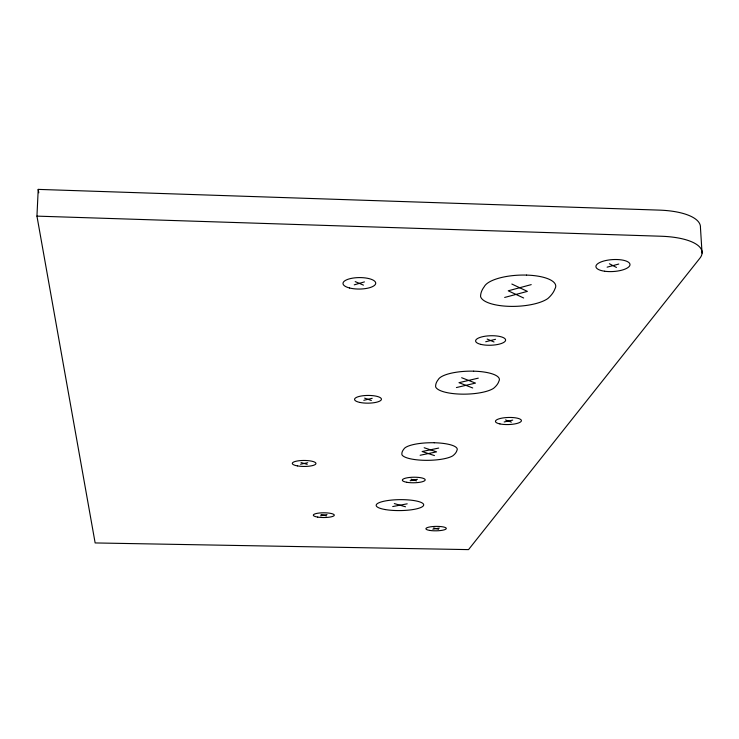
<?xml version="1.0" encoding="UTF-8"?>
<svg xmlns="http://www.w3.org/2000/svg" width="739" height="739" viewBox="0 0 739 739"><rect width="100%" height="100%" fill="white"/><g stroke="black" fill="none" stroke-linecap="round" stroke-linejoin="round"><path stroke-width="1.11" d="M36.95 216.13L660.906 236.231A55.564 19.565 -4.1 0 1 699.796 258.327L468.535 549.613L95.146 542.943L36.95 216.13L38.216 189.387L659.447 210.125A55.333 20.221 -4.2 0 1 700.452 227.575L702.05 253.126M354.258 284.848L364.447 281.892M531.221 284.626L508.22 290.815L523.655 298.002M607.125 267.167L618.774 264.045M504.672 297.447L527.397 291.388L511.85 284.044M485.699 341.751L495.536 339.293M363.8 400.316L372.197 398.321M478.281 378.146L459.002 382.682L472.72 387.966M456.397 387.559L475.482 383.098L461.663 377.721M300.551 464.24L307.729 462.697M504.164 421.951L512.727 420.112M438.707 448.065L422.135 451.529L434.458 455.584M420.131 455.27L436.564 451.852L424.168 447.742M410.145 480.729L417.424 479.288M320.569 515.785L327.007 514.566M392.714 506.548L407.198 503.822M432.832 529.189L439.382 528.043M321.068 514.455L326.49 515.905M433.664 527.932L438.532 529.29M394.303 503.573L405.517 506.797M301.05 462.549L307.221 464.378M411.004 479.158L416.547 480.858M364.623 398.136L371.357 400.501M505.494 419.946L511.36 422.126M355.21 281.614L363.449 285.125M487.158 339.062L494.04 341.981M609.398 263.749L616.465 267.453M38.216 189.387L38.788 192.787M434.246 442.753A26.844 6.965 -0.9 0 0 403.799 449.21A82.519 21.191 -1.4 0 0 401.951 454.771A26.632 6.854 -0.9 0 0 424.583 460.314A26.632 6.854 -0.9 0 0 452.684 455.889A82.611 21.486 -0.4 0 0 456.924 450.393A26.844 6.965 -0.9 0 0 434.246 442.753M473.653 371.172A30.752 9.099 -1.5 0 0 438.236 379.643A94.583 27.611 -2.1 0 0 435.668 386.913A30.475 8.933 -1.4 0 0 461.025 394.127A30.475 8.933 -1.4 0 0 493.513 388.363A94.564 28.091 -0.8 0 0 498.89 381.195A30.752 9.099 -1.5 0 0 473.653 371.172M526.574 275.093A36.026 12.369 -2.4 0 0 484.267 286.686A110.933 37.421 -3.2 0 0 480.581 296.57A35.648 12.12 -2.3 0 0 509.374 306.352A35.648 12.12 -2.3 0 0 547.83 298.538A110.619 38.271 -1.5 0 0 554.952 288.783A36.026 12.369 -2.4 0 0 526.574 275.093M406.736 482.271A11.436 2.78 -0.7 0 0 425.101 480.248A11.436 2.78 -0.7 0 0 409.508 477.468A11.436 2.78 -0.7 0 0 406.736 482.271M604.631 271.231A17.071 5.967 -3.6 0 0 629.997 264.534A17.071 5.967 -3.6 0 0 604.262 260.895A17.071 5.967 -3.6 0 0 604.631 271.231M359.958 402.45A13.459 3.871 -0.4 0 0 381.361 399.651A13.459 3.871 -0.4 0 0 362.673 395.781A13.459 3.871 -0.4 0 0 359.958 402.45M317.715 517.097A10.531 2.374 0 0 0 334.268 515.379A10.531 2.374 0 0 0 319.377 513.014A10.531 2.374 0 0 0 317.715 517.097M349.602 287.998A16.378 5.736 -0.5 0 0 375.615 283.859A16.378 5.736 -0.5 0 0 352.817 278.113A16.378 5.736 -0.5 0 0 349.602 287.998M480.877 344.383A15.002 4.748 -1.8 0 0 505.365 340.928A15.002 4.748 -1.8 0 0 485.615 336.153A15.002 4.748 -1.8 0 0 480.877 344.383M499.934 423.918A12.979 3.538 -1.7 0 0 521.18 421.341A12.979 3.538 -1.7 0 0 504.22 417.775A12.979 3.538 -1.7 0 0 499.934 423.918M429.719 530.417A10.207 2.217 -0.8 0 0 446.199 528.81A10.207 2.217 -0.8 0 0 432.398 526.584A10.207 2.217 -0.8 0 0 429.719 530.417M297.411 465.893A11.833 2.993 0.2 0 0 315.932 463.722A11.833 2.993 0.2 0 0 299.073 460.73A11.833 2.993 0.2 0 0 297.411 465.893M385.333 509.568A23.74 5.459 -0.6 0 0 423.456 505.652A23.74 5.459 -0.6 0 0 391.051 500.137A23.74 5.459 -0.6 0 0 385.333 509.568"/></g></svg>
